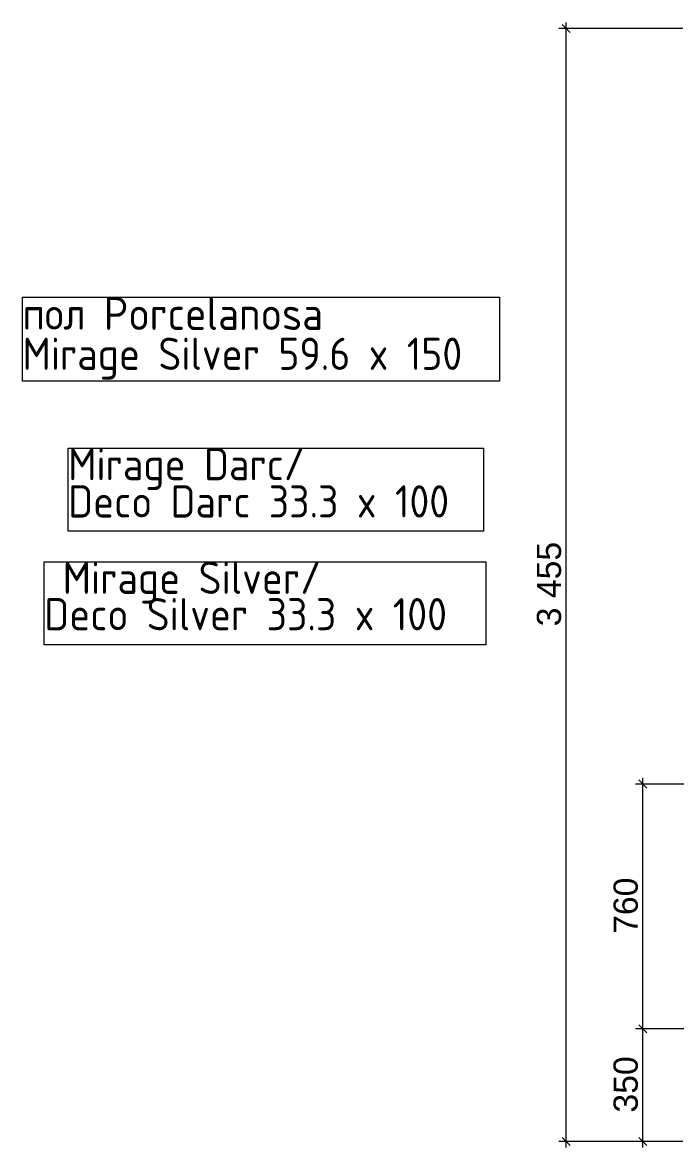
# Model space of a CAD drawing. Header units: millimetres. Extents: x 2336463 to 2579121, y 595385 to 778077.
# Drawn here: x 2536368 to 2538394, y 616276 to 619768 of the extents above; entities that cross this region are included whole.
import ezdxf

# ---------------------------------------------------------------- set-up
doc = ezdxf.new("R2010")
doc.units = ezdxf.units.MM
doc.header["$MEASUREMENT"] = 0
doc.layers.add('+ план экспозиций_Ном._пера__1', color=7, linetype='Continuous', lineweight=13)
doc.layers.add('Интерьер - Мебель', color=7, linetype='Continuous')
doc.layers.add('Интерьер - Мебель_Ном._пера__242', color=7, linetype='Continuous', lineweight=13, true_color=0x1b55b5)
doc.styles.add('СГЕНЕРИР_СТИЛЬ_1', font='arial.ttf')
doc.styles.add('СГЕНЕРИР_СТИЛЬ_4', font='isocp.shx')
doc.dimstyles.new('СГЕНЕРИР_СТИЛЬ__2', dxfattribs={"dimtxt": 75, "dimasz": 23.75, "dimexe": 0.18, "dimexo": 300, "dimgap": 0, "dimtad": 1, "dimdec": 0, "dimzin": 0, "dimdsep": 46, "dimtxsty": 'СГЕНЕРИР_СТИЛЬ_1', "dimblk": 'ARROWHEAD_6', "dimblk1": 'ARROWHEAD_6', "dimblk2": 'ARROWHEAD_6', "dimcen": 0.09, "dimclrd": 256, "dimclre": 256, "dimclrt": 256, "dimazin": 0, "dimtfac": 1, "dimtdec": 4, "dimtmove": 0, "dimatfit": 3, "dimfxl": 0, "dimtolj": 1, "dimtzin": 0, "dimarcsym": 0})

# ---------------------------------------------------------------- blocks, each defined once
blk = doc.blocks.new('*D3405', base_point=(2086872, 585813.7))
at = {"layer": 'Интерьер - Мебель_Ном._пера__242', "color": 152, "linetype": 'Continuous', "lineweight": 13, "true_color": 0x1b55b5}
for p, q in [((2538585.9, 616644.2), (2538269.9, 616644.2)), ((2538280.8, 616656.7), (2538305.8, 616631.7)), ((2538293.3, 616294.3), (2538293.3, 616644.2)), ((2538417.2, 616294.3), (2538269.9, 616294.3)), ((2538280.8, 616306.8), (2538305.8, 616281.8)), ((2538293.3, 616275.5), (2538293.3, 616294.3))]:
    blk.add_line(p, q, dxfattribs=at)
at = {"layer": 'Интерьер - Мебель_Ном._пера__242', "color": 152, "lineweight": 13, "true_color": 0x1b55b5, "insert": (2538278.3, 616383.9), "char_height": 75, "attachment_point": 7, "rotation": 90, "style": 'СГЕНЕРИР_СТИЛЬ_1'}
blk.add_mtext('\\A1;{\\pql;\\fArial|b0|i0|c204|p38;350}', dxfattribs=at)
blk = doc.blocks.new('ARROWHEAD_6')
at = {"color": 0, "linetype": 'Continuous', "lineweight": 0}
for p, q in [((0, 0), (-1, 0)), ((-0.5, -0.5), (0.5, 0.5))]:
    blk.add_line(p, q, dxfattribs=at)
blk = doc.blocks.new('*D3406', base_point=(2086872, 585813.7))
at = {"layer": 'Интерьер - Мебель_Ном._пера__242', "color": 152, "linetype": 'Continuous', "lineweight": 13, "true_color": 0x1b55b5}
for p, q in [((2538305.8, 617391.6), (2538280.8, 617416.6)), ((2538293.3, 617404.1), (2538293.3, 617422.8)), ((2540006.9, 617404.1), (2538269.9, 617404.1)), ((2538293.3, 616644.2), (2538293.3, 617404.1)), ((2538585.9, 616644.2), (2538269.9, 616644.2)), ((2538280.8, 616656.7), (2538305.8, 616631.7))]:
    blk.add_line(p, q, dxfattribs=at)
at = {"layer": 'Интерьер - Мебель_Ном._пера__242', "color": 152, "lineweight": 13, "true_color": 0x1b55b5, "insert": (2538278.3, 616938.8), "char_height": 75, "attachment_point": 7, "rotation": 90, "style": 'СГЕНЕРИР_СТИЛЬ_1'}
blk.add_mtext('\\A1;{\\pql;\\fArial|b0|i0|c204|p38;760}', dxfattribs=at)
blk = doc.blocks.new('*D3407', base_point=(2086872, 585813.7))
at = {"layer": 'Интерьер - Мебель_Ном._пера__242', "color": 152, "linetype": 'Continuous', "lineweight": 13, "true_color": 0x1b55b5}
for p, q in [((2538417.2, 619749.7), (2538031.9, 619749.7)), ((2538067.8, 619737.2), (2538042.8, 619762.2)), ((2538055.3, 619749.7), (2538055.3, 619768.4)), ((2538055.3, 616294.3), (2538055.3, 619749.7)), ((2538417.2, 616294.3), (2538031.9, 616294.3)), ((2538042.8, 616306.8), (2538067.8, 616281.8)), ((2538055.3, 616275.5), (2538055.3, 616294.3))]:
    blk.add_line(p, q, dxfattribs=at)
at = {"layer": 'Интерьер - Мебель_Ном._пера__242', "color": 152, "lineweight": 13, "true_color": 0x1b55b5, "insert": (2538040.3, 617893.7), "char_height": 75, "attachment_point": 7, "rotation": 90, "style": 'СГЕНЕРИР_СТИЛЬ_1'}
blk.add_mtext('\\A1;{\\pql;\\fArial|b0|i0|c204|p38;3\xa0455}', dxfattribs=at)

msp = doc.modelspace()

# ---------------------------------------------------------------- linework, layer by layer
at = {"layer": '+ план экспозиций_Ном._пера__1', "color": 7, "linetype": 'Continuous', "lineweight": 13, "flags": 128}
for points in [[(2536368.2, 618916.1), (2537848.5, 618916.1), (2537848.5, 618654.8), (2536368.2, 618654.8)], [(2536509.8, 618447.3), (2537799.1, 618447.3), (2537799.1, 618189.2), (2536509.8, 618189.2)], [(2536435.8, 618094.3), (2537805.7, 618094.3), (2537805.7, 617836.2), (2536435.8, 617836.2)]]:
    msp.add_lwpolyline(points, close=True, dxfattribs=at)

# ---------------------------------------------------------------- texts
at = {"layer": '+ план экспозиций_Ном._пера__1', "color": 7, "linetype": 'Continuous', "lineweight": 13, "char_height": 100, "attachment_point": 1, "style": 'СГЕНЕРИР_СТИЛЬ_4'}
for s, insert, line_spacing_factor in [('\\A1;{\\pql;\\Fisocp.shx;пол \\Fisocp.shx;\\H1.024896x;Porcelanosa\\P\\pql;\\Fisocp.shx;\\H0.975709x;Mirage Silver 59.6 x 150}', (2536368.2, 618916.1), 0.738795), ('\\A1;{\\pql;\\Fisocp.shx;Mirage D\\Fisocp.shx;arc/\\P\\pql;\\Fisocp.shx;Deco Darc\\Fisocp.shx; 33.3 x 100}', (2536509.8, 618447.3), 0.694789), ('\\A1;{\\pql;\\Fisocp.shx; \\Fisocp.shx;Mirage Silver/\\P\\pql;\\Fisocp.shx;Deco Silver 33.3 x 100}', (2536435.8, 618094.3), 0.677419)]:
    msp.add_mtext(s, dxfattribs=dict(at, insert=insert, line_spacing_factor=line_spacing_factor))

# ---------------------------------------------------------------- dimensions: what is measured, and where the dimension line sits
at = {"layer": 'Интерьер - Мебель', "color": 152, "linetype": 'Continuous', "lineweight": 13, "true_color": 0x1b55b5}
for base, p1, p2, picture, middle in [((2538055.3, 619749.7), (2538717.2, 616294.3), (2538717.2, 619749.7), '*D3407', (2538002.8, 618022.6)), ((2538293.3, 617404.1), (2538885.9, 616644.2), (2540306.9, 617404.1), '*D3406', (2538240.8, 617024.5)), ((2538293.3, 616644.2), (2538717.2, 616294.3), (2538885.9, 616644.2), '*D3405', (2538240.8, 616469.6))]:
    dim = msp.add_linear_dim(base=base, p1=p1, p2=p2, angle=90, dimstyle='СГЕНЕРИР_СТИЛЬ__2', dxfattribs=at)
    dim.commit()
    dim.dimension.update_dxf_attribs({"geometry": picture, "text_midpoint": middle, "dimtype": 160, "text_rotation": 90})

doc.saveas('drawing.dxf')
